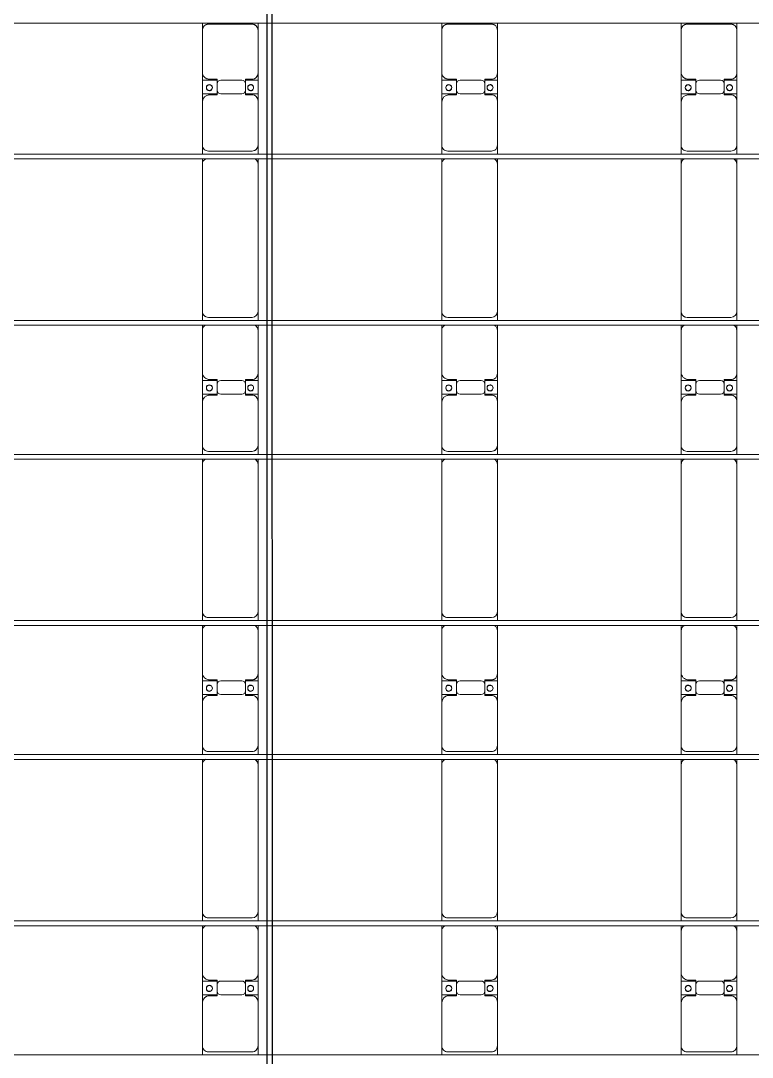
# Model space of a CAD drawing. Header units: millimetres. Extents: x -178706 to 107777, y -87310 to 933.
# Drawn here: x -84641 to -78530, y -30081 to -21416 of the extents above; entities that cross this region are included whole.
import ezdxf

# ---------------------------------------------------------------- set-up
doc = ezdxf.new("R2010")
doc.units = ezdxf.units.MM
doc.layers.add('A-GENM', color=13, linetype='Continuous', lineweight=9)
doc.layers.add('S-BEAM', color=12, linetype='Continuous', lineweight=9)

# ---------------------------------------------------------------- blocks, each defined once
blk = doc.blocks.new('Dai phao do pin - DẢI PHAO ĐỠ PIN-V44-BỐ TRÍ KHUNG KẾT CẤU BÈ PIN 04')
at = {"layer": 'A-GENM', "color": 7}
for p, q in [((45874.7, 241.6), (45949.7, 241.6)), ((45899.7, 191.6), (45899.7, -173.4)), ((46309.7, 241.6), (45949.7, 241.6)), ((46309.7, 241.6), (46492.2, 241.6)), ((46369.7, 118.2), (46369.7, 181.6)), ((46377.8, 241.6), (46560.3, 241.6)), ((46377.8, 118.2), (46377.8, 241.6)), ((46492.2, 241.6), (46492.2, 118.2)), ((46500.3, 181.6), (46500.3, 118.2)), ((46910.3, 241.6), (46560.3, 241.6)), ((46910.3, 241.6), (46954.7, 241.6)), ((46994.7, 241.6), (47069.7, 241.6)), ((47019.7, 191.6), (47019.7, -173.4)), ((48300.3, 241.6), (47069.7, 241.6)), ((48300.3, 241.6), (48344.7, 241.6)), ((48384.7, 241.6), (48459.7, 241.6)), ((48409.7, 191.6), (48409.7, -173.4)), ((48819.7, 241.6), (48459.7, 241.6)), ((48819.7, 241.6), (49002.2, 241.6)), ((48879.7, 118.2), (48879.7, 181.6)), ((48887.8, 241.6), (49070.3, 241.6)), ((48887.8, 118.2), (48887.8, 241.6)), ((49002.2, 241.6), (49002.2, 118.2)), ((49010.3, 181.6), (49010.3, 118.2)), ((49420.3, 241.6), (49070.3, 241.6)), ((49420.3, 241.6), (49464.7, 241.6)), ((49504.7, 241.6), (49579.7, 241.6)), ((49529.7, 191.6), (49529.7, -173.4)), ((50810.3, 241.6), (49579.7, 241.6)), ((50810.3, 241.6), (50854.7, 241.6)), ((50894.7, 241.6), (50969.7, 241.6)), ((50919.7, 191.6), (50919.7, -173.4)), ((51329.7, 241.6), (50969.7, 241.6)), ((51329.7, 241.6), (51512.2, 241.6)), ((51389.7, 118.2), (51389.7, 181.6)), ((51397.8, 241.6), (51580.3, 241.6)), ((51397.8, 118.2), (51397.8, 241.6)), ((51512.2, 241.6), (51512.2, 118.2)), ((51520.3, 181.6), (51520.3, 118.2)), ((51930.3, 241.6), (51580.3, 241.6)), ((51930.3, 241.6), (51974.7, 241.6)), ((52014.7, 241.6), (52089.7, 241.6)), ((52039.7, 191.6), (52039.7, -173.4)), ((53320.3, 241.6), (52089.7, 241.6)), ((53320.3, 241.6), (53364.7, 241.6)), ((53404.7, 241.6), (53479.7, 241.6)), ((53429.7, 191.6), (53429.7, -173.4)), ((53839.7, 241.6), (53479.7, 241.6)), ((53839.7, 241.6), (54022.2, 241.6)), ((53899.7, 118.2), (53899.7, 181.6)), ((53907.8, 241.6), (54090.3, 241.6)), ((53907.8, 118.2), (53907.8, 241.6)), ((54022.2, 241.6), (54022.2, 118.2)), ((54030.3, 181.6), (54030.3, 118.2)), ((54440.3, 241.6), (54090.3, 241.6)), ((54440.3, 241.6), (54499.4, 241.6)), ((54490.3, -173.4), (54490.3, 191.6)), ((46462.2, 118.2), (46369.7, 118.2)), ((46377.8, 88.2), (46377.8, -88.2)), ((46500.3, 118.2), (46407.8, 118.2)), ((46492.2, -88.2), (46492.2, 88.2)), ((48972.2, 118.2), (48879.7, 118.2)), ((48887.8, 88.2), (48887.8, -88.2)), ((49010.3, 118.2), (48917.8, 118.2)), ((49002.2, -88.2), (49002.2, 88.2)), ((51482.2, 118.2), (51389.7, 118.2)), ((51397.8, 88.2), (51397.8, -88.2)), ((51520.3, 118.2), (51427.8, 118.2)), ((51512.2, -88.2), (51512.2, 88.2)), ((53992.2, 118.2), (53899.7, 118.2)), ((53907.8, 88.2), (53907.8, -88.2)), ((54030.3, 118.2), (53937.8, 118.2)), ((54022.2, -88.2), (54022.2, 88.2)), ((46369.7, -173.4), (46369.7, -118.2)), ((46369.7, -118.2), (46462.2, -118.2)), ((46377.8, -223.4), (46377.8, -118.2)), ((46407.8, -118.2), (46500.3, -118.2)), ((46492.2, -118.2), (46492.2, -223.4)), ((46500.3, -118.2), (46500.3, -173.4)), ((48879.7, -173.4), (48879.7, -118.2)), ((48879.7, -118.2), (48972.2, -118.2)), ((48887.8, -223.4), (48887.8, -118.2)), ((48917.8, -118.2), (49010.3, -118.2)), ((49002.2, -118.2), (49002.2, -223.4)), ((49010.3, -118.2), (49010.3, -173.4)), ((51389.7, -173.4), (51389.7, -118.2)), ((51389.7, -118.2), (51482.2, -118.2)), ((51397.8, -223.4), (51397.8, -118.2)), ((51427.8, -118.2), (51520.3, -118.2)), ((51512.2, -118.2), (51512.2, -223.4)), ((51520.3, -118.2), (51520.3, -173.4)), ((53899.7, -173.4), (53899.7, -118.2)), ((53899.7, -118.2), (53992.2, -118.2)), ((53907.8, -223.4), (53907.8, -118.2)), ((53937.8, -118.2), (54030.3, -118.2)), ((54022.2, -118.2), (54022.2, -223.4)), ((54030.3, -118.2), (54030.3, -173.4)), ((45949.7, -223.4), (45874.7, -223.4)), ((45949.7, -223.4), (46319.7, -223.4)), ((46492.2, -223.4), (46319.7, -223.4)), ((46550.3, -223.4), (46377.8, -223.4)), ((46550.3, -223.4), (46910.3, -223.4)), ((46954.7, -223.4), (46910.3, -223.4)), ((47069.7, -223.4), (46994.7, -223.4)), ((47069.7, -223.4), (48300.3, -223.4)), ((48344.7, -223.4), (48300.3, -223.4)), ((48459.7, -223.4), (48384.7, -223.4)), ((48459.7, -223.4), (48829.7, -223.4)), ((49002.2, -223.4), (48829.7, -223.4)), ((49060.3, -223.4), (48887.8, -223.4)), ((49060.3, -223.4), (49420.3, -223.4)), ((49464.7, -223.4), (49425.9, -223.4)), ((49579.7, -223.4), (49504.7, -223.4)), ((49579.7, -223.4), (50810.3, -223.4)), ((50854.7, -223.4), (50810.3, -223.4)), ((50969.7, -223.4), (50894.7, -223.4)), ((50969.7, -223.4), (51339.7, -223.4)), ((51512.2, -223.4), (51339.7, -223.4)), ((51570.3, -223.4), (51397.8, -223.4)), ((51570.3, -223.4), (51930.3, -223.4)), ((51974.7, -223.4), (51930.3, -223.4)), ((52089.7, -223.4), (52014.7, -223.4)), ((52089.7, -223.4), (53320.3, -223.4)), ((53364.7, -223.4), (53320.3, -223.4)), ((53479.7, -223.4), (53404.7, -223.4)), ((53479.7, -223.4), (53849.7, -223.4)), ((54022.2, -223.4), (53849.7, -223.4)), ((54080.3, -223.4), (53907.8, -223.4)), ((54080.3, -223.4), (54440.3, -223.4)), ((54499.4, -223.4), (54440.3, -223.4))]:
    blk.add_line(p, q, dxfattribs=at)
for centre, radius, start, end in [((45949.7, 191.6), 50, 90, 180), ((45949.7, 191.6), 50, 135, 180), ((46309.7, 181.6), 60, 360, 90), ((46309.7, 181.6), 60, 360, 30), ((46428.6, 183.2), 25, 0, 180), ((46428.6, 183.2), 25, 180, 0), ((46431.4, 183.2), 25, 0, 180), ((46431.4, 183.2), 25, 180, 360), ((46560.3, 181.6), 60, 90, 180), ((46560.3, 181.6), 60, 150, 180), ((46910.3, 191.6), 50, 25.25015, 90), ((46910.3, 191.6), 50, 25.25015, 45), ((47069.7, 191.6), 50, 90, 180), ((47069.7, 191.6), 50, 154.75, 180), ((47069.7, 191.6), 50, 105, 150), ((48300.3, 191.6), 50, 25.247, 90), ((48300.3, 191.6), 50, 25.247, 90), ((48459.7, 191.6), 50, 90, 180), ((48459.7, 191.6), 50, 135, 180), ((48819.7, 181.6), 60, 360, 90), ((48819.7, 181.6), 60, 360, 30), ((48938.6, 183.2), 25, 0, 180), ((48938.6, 183.2), 25, 180, 0), ((48941.4, 183.2), 25, 0, 180), ((48941.4, 183.2), 25, 180, 0), ((49070.3, 181.6), 60, 90, 180), ((49070.3, 181.6), 60, 150, 180), ((49420.3, 191.6), 50, 25.24447, 90), ((49420.3, 191.6), 50, 25.24447, 45), ((49579.7, 191.6), 50, 90, 180), ((49579.7, 191.6), 50, 154.75569, 180), ((49579.7, 191.6), 50, 105, 150), ((50810.3, 191.6), 50, 25.24132, 90), ((50810.3, 191.6), 50, 25.24132, 90), ((50969.7, 191.6), 50, 90, 180), ((50969.7, 191.6), 50, 135, 180), ((51329.7, 181.6), 60, 0, 90), ((51329.7, 181.6), 60, 0, 30), ((51448.6, 183.2), 25, 0, 180), ((51448.6, 183.2), 25, 180, 360), ((51451.4, 183.2), 25, 0, 180), ((51451.4, 183.2), 25, 180, 360), ((51580.3, 181.6), 60, 90, 180), ((51580.3, 181.6), 60, 150, 180), ((51930.3, 191.6), 50, 25.23878, 90), ((51930.3, 191.6), 50, 25.23878, 45), ((52089.7, 191.6), 50, 90, 180), ((52089.7, 191.6), 50, 154.76138, 180), ((52089.7, 191.6), 50, 105, 150), ((53320.3, 191.6), 50, 25.23563, 90), ((53320.3, 191.6), 50, 25.23563, 90), ((53479.7, 191.6), 50, 90, 180), ((53479.7, 191.6), 50, 135, 180), ((53839.7, 181.6), 60, 360, 90), ((53839.7, 181.6), 60, 360, 30), ((53958.6, 183.2), 25, 0, 180), ((53958.6, 183.2), 25, 180, 0), ((53961.4, 183.2), 25, 0, 180), ((53961.4, 183.2), 25, 180, 360), ((54090.3, 181.6), 60, 90, 180), ((54090.3, 181.6), 60, 150, 180), ((54440.3, 191.6), 50, 360, 90), ((54440.3, 191.6), 50, 360, 45), ((46407.8, 88.2), 30, 90, 180), ((46462.2, 88.2), 30, 0, 90), ((48917.8, 88.2), 30, 90, 180), ((48972.2, 88.2), 30, 0, 90), ((51427.8, 88.2), 30, 90, 180), ((51482.2, 88.2), 30, 360, 90), ((53937.8, 88.2), 30, 90, 180), ((53992.2, 88.2), 30, 360, 90), ((46407.8, -88.2), 30, 180, 270), ((46428.6, -161.8), 25, 360, 180), ((46428.6, -161.8), 25, 180, 0), ((46431.4, -161.8), 25, 360, 180), ((46431.4, -161.8), 25, 180, 360), ((46462.2, -88.2), 30, 270, 0), ((48917.8, -88.2), 30, 180, 270), ((48938.6, -161.8), 25, 360, 180), ((48938.6, -161.8), 25, 180, 0), ((48941.4, -161.8), 25, 360, 180), ((48941.4, -161.8), 25, 180, 0), ((48972.2, -88.2), 30, 270, 0), ((51427.8, -88.2), 30, 180, 270), ((51448.6, -161.8), 25, 0, 180), ((51448.6, -161.8), 25, 180, 0), ((51451.4, -161.8), 25, 360, 180), ((51451.4, -161.8), 25, 180, 0), ((51482.2, -88.2), 30, 270, 360), ((53937.8, -88.2), 30, 180, 270), ((53958.6, -161.8), 25, 360, 180), ((53958.6, -161.8), 25, 180, 0), ((53961.4, -161.8), 25, 0, 180), ((53961.4, -161.8), 25, 180, 0), ((53992.2, -88.2), 30, 270, 360), ((45949.7, -173.4), 50, 180, 270), ((45949.7, -173.4), 50, 180, 225), ((46319.7, -173.4), 50, 270, 360), ((46319.7, -173.4), 50, 315, 0), ((46550.3, -173.4), 50, 180, 270), ((46550.3, -173.4), 50, 180, 225), ((46910.3, -173.4), 50, 270, 330), ((46910.3, -173.4), 50, 315, 330), ((47069.7, -173.4), 50, 180, 270), ((47069.7, -173.4), 50, 180, 270), ((48300.3, -173.4), 50, 270, 330), ((48300.3, -173.4), 50, 285, 330), ((48459.7, -173.4), 50, 180, 270), ((48459.7, -173.4), 50, 180, 225), ((48829.7, -173.4), 50, 270, 0), ((48829.7, -173.4), 50, 315, 360), ((49060.3, -173.4), 50, 180, 270), ((49060.3, -173.4), 50, 180, 225), ((49420.3, -173.4), 50, 270, 330), ((49420.3, -173.4), 50, 315, 330), ((49579.7, -173.4), 50, 180, 270), ((49579.7, -173.4), 50, 180, 270), ((50810.3, -173.4), 50, 270, 330), ((50810.3, -173.4), 50, 285, 330), ((50969.7, -173.4), 50, 180, 270), ((50969.7, -173.4), 50, 180, 225), ((51339.7, -173.4), 50, 270, 360), ((51339.7, -173.4), 50, 315, 360), ((51570.3, -173.4), 50, 180, 270), ((51570.3, -173.4), 50, 180, 225), ((51930.3, -173.4), 50, 270, 330), ((51930.3, -173.4), 50, 315, 330), ((52089.7, -173.4), 50, 180, 270), ((52089.7, -173.4), 50, 180, 270), ((53320.3, -173.4), 50, 270, 330), ((53320.3, -173.4), 50, 285, 330), ((53479.7, -173.4), 50, 180, 270), ((53479.7, -173.4), 50, 180, 225), ((53849.7, -173.4), 50, 270, 360), ((53849.7, -173.4), 50, 315, 360), ((54080.3, -173.4), 50, 180, 270), ((54080.3, -173.4), 50, 180, 225), ((54440.3, -173.4), 50, 270, 360), ((54440.3, -173.4), 50, 315, 360)]:
    blk.add_arc(centre, radius, start, end, dxfattribs=at)
blk = doc.blocks.new('Dai phao do pin - DẢI PHAO ĐỠ PIN-V45-BỐ TRÍ KHUNG KẾT CẤU BÈ PIN 04')
at = {"layer": 'A-GENM', "color": 7}
for p, q in [((45874.7, 241.6), (45949.7, 241.6)), ((45899.7, 191.6), (45899.7, -173.4)), ((46309.7, 241.6), (45949.7, 241.6)), ((46309.7, 241.6), (46492.2, 241.6)), ((46369.7, 118.2), (46369.7, 181.6)), ((46377.8, 241.6), (46560.3, 241.6)), ((46377.8, 118.2), (46377.8, 241.6)), ((46492.2, 241.6), (46492.2, 118.2)), ((46500.3, 181.6), (46500.3, 118.2)), ((46910.3, 241.6), (46560.3, 241.6)), ((46910.3, 241.6), (46954.7, 241.6)), ((46994.7, 241.6), (47069.7, 241.6)), ((47019.7, 191.6), (47019.7, -173.4)), ((48300.3, 241.6), (47069.7, 241.6)), ((48300.3, 241.6), (48344.7, 241.6)), ((48384.7, 241.6), (48459.7, 241.6)), ((48409.7, 191.6), (48409.7, -173.4)), ((48819.7, 241.6), (48459.7, 241.6)), ((48819.7, 241.6), (49002.2, 241.6)), ((48879.7, 118.2), (48879.7, 181.6)), ((48887.8, 241.6), (49070.3, 241.6)), ((48887.8, 118.2), (48887.8, 241.6)), ((49002.2, 241.6), (49002.2, 118.2)), ((49010.3, 181.6), (49010.3, 118.2)), ((49420.3, 241.6), (49070.3, 241.6)), ((49425.9, 241.6), (49464.7, 241.6)), ((49504.7, 241.6), (49579.7, 241.6)), ((49529.7, 191.6), (49529.7, -173.4)), ((50810.3, 241.6), (49579.7, 241.6)), ((50810.3, 241.6), (50854.7, 241.6)), ((50894.7, 241.6), (50969.7, 241.6)), ((50919.7, 191.6), (50919.7, -173.4)), ((51329.7, 241.6), (50969.7, 241.6)), ((51329.7, 241.6), (51512.2, 241.6)), ((51389.7, 118.2), (51389.7, 181.6)), ((51397.8, 241.6), (51580.3, 241.6)), ((51397.8, 118.2), (51397.8, 241.6)), ((51512.2, 241.6), (51512.2, 118.2)), ((51520.3, 181.6), (51520.3, 118.2)), ((51930.3, 241.6), (51580.3, 241.6)), ((51930.3, 241.6), (51974.7, 241.6)), ((52014.7, 241.6), (52089.7, 241.6)), ((52039.7, 191.6), (52039.7, -173.4)), ((53320.3, 241.6), (52089.7, 241.6)), ((53320.3, 241.6), (53364.7, 241.6)), ((53404.7, 241.6), (53479.7, 241.6)), ((53429.7, 191.6), (53429.7, -173.4)), ((53839.7, 241.6), (53479.7, 241.6)), ((53839.7, 241.6), (54022.2, 241.6)), ((53899.7, 118.2), (53899.7, 181.6)), ((53907.8, 241.6), (54090.3, 241.6)), ((53907.8, 118.2), (53907.8, 241.6)), ((54022.2, 241.6), (54022.2, 118.2)), ((54030.3, 181.6), (54030.3, 118.2)), ((54440.3, 241.6), (54090.3, 241.6)), ((54440.3, 241.6), (54499.4, 241.6)), ((54490.3, -173.4), (54490.3, 191.6)), ((46462.2, 118.2), (46369.7, 118.2)), ((46377.8, 88.2), (46377.8, -88.2)), ((46500.3, 118.2), (46407.8, 118.2)), ((46492.2, -88.2), (46492.2, 88.2)), ((48972.2, 118.2), (48879.7, 118.2)), ((48887.8, 88.2), (48887.8, -88.2)), ((49010.3, 118.2), (48917.8, 118.2)), ((49002.2, -88.2), (49002.2, 88.2)), ((51482.2, 118.2), (51389.7, 118.2)), ((51397.8, 88.2), (51397.8, -88.2)), ((51520.3, 118.2), (51427.8, 118.2)), ((51512.2, -88.2), (51512.2, 88.2)), ((53992.2, 118.2), (53899.7, 118.2)), ((53907.8, 88.2), (53907.8, -88.2)), ((54030.3, 118.2), (53937.8, 118.2)), ((54022.2, -88.2), (54022.2, 88.2)), ((46369.7, -173.4), (46369.7, -118.2)), ((46369.7, -118.2), (46462.2, -118.2)), ((46377.8, -223.4), (46377.8, -118.2)), ((46407.8, -118.2), (46500.3, -118.2)), ((46492.2, -118.2), (46492.2, -223.4)), ((46500.3, -118.2), (46500.3, -173.4)), ((48879.7, -173.4), (48879.7, -118.2)), ((48879.7, -118.2), (48972.2, -118.2)), ((48887.8, -223.4), (48887.8, -118.2)), ((48917.8, -118.2), (49010.3, -118.2)), ((49002.2, -118.2), (49002.2, -223.4)), ((49010.3, -118.2), (49010.3, -173.4)), ((51389.7, -173.4), (51389.7, -118.2)), ((51389.7, -118.2), (51482.2, -118.2)), ((51397.8, -223.4), (51397.8, -118.2)), ((51427.8, -118.2), (51520.3, -118.2)), ((51512.2, -118.2), (51512.2, -223.4)), ((51520.3, -118.2), (51520.3, -173.4)), ((53899.7, -173.4), (53899.7, -118.2)), ((53899.7, -118.2), (53992.2, -118.2)), ((53907.8, -223.4), (53907.8, -118.2)), ((53937.8, -118.2), (54030.3, -118.2)), ((54022.2, -118.2), (54022.2, -223.4)), ((54030.3, -118.2), (54030.3, -173.4)), ((45949.7, -223.4), (45874.7, -223.4)), ((45949.7, -223.4), (46319.7, -223.4)), ((46492.2, -223.4), (46319.7, -223.4)), ((46550.3, -223.4), (46377.8, -223.4)), ((46550.3, -223.4), (46910.3, -223.4)), ((46954.7, -223.4), (46910.3, -223.4)), ((47069.7, -223.4), (46994.7, -223.4)), ((47069.7, -223.4), (48300.3, -223.4)), ((48344.7, -223.4), (48300.3, -223.4)), ((48459.7, -223.4), (48384.7, -223.4)), ((48459.7, -223.4), (48829.7, -223.4)), ((49002.2, -223.4), (48829.7, -223.4)), ((49060.3, -223.4), (48887.8, -223.4)), ((49060.3, -223.4), (49420.3, -223.4)), ((49464.7, -223.4), (49425.9, -223.4)), ((49579.7, -223.4), (49504.7, -223.4)), ((49579.7, -223.4), (50810.3, -223.4)), ((50854.7, -223.4), (50810.3, -223.4)), ((50969.7, -223.4), (50894.7, -223.4)), ((50969.7, -223.4), (51339.7, -223.4)), ((51512.2, -223.4), (51339.7, -223.4)), ((51570.3, -223.4), (51397.8, -223.4)), ((51570.3, -223.4), (51930.3, -223.4)), ((51974.7, -223.4), (51930.3, -223.4)), ((52089.7, -223.4), (52014.7, -223.4)), ((52089.7, -223.4), (53320.3, -223.4)), ((53364.7, -223.4), (53320.3, -223.4)), ((53479.7, -223.4), (53404.7, -223.4)), ((53479.7, -223.4), (53849.7, -223.4)), ((54022.2, -223.4), (53849.7, -223.4)), ((54080.3, -223.4), (53907.8, -223.4)), ((54080.3, -223.4), (54440.3, -223.4)), ((54499.4, -223.4), (54440.3, -223.4))]:
    blk.add_line(p, q, dxfattribs=at)
for centre, radius, start, end in [((45949.7, 191.6), 50, 90, 180), ((45949.7, 191.6), 50, 135, 180), ((46309.7, 181.6), 60, 360, 90), ((46309.7, 181.6), 60, 360, 30), ((46428.6, 183.2), 25, 0, 180), ((46428.6, 183.2), 25, 180, 0), ((46431.4, 183.2), 25, 0, 180), ((46431.4, 183.2), 25, 180, 360), ((46560.3, 181.6), 60, 90, 180), ((46560.3, 181.6), 60, 150, 180), ((46910.3, 191.6), 50, 30, 90), ((46910.3, 191.6), 50, 30, 45), ((47069.7, 191.6), 50, 90, 180), ((47069.7, 191.6), 50, 105, 180), ((48300.3, 191.6), 50, 30, 90), ((48300.3, 191.6), 50, 30, 90), ((48459.7, 191.6), 50, 90, 180), ((48459.7, 191.6), 50, 135, 180), ((48819.7, 181.6), 60, 360, 90), ((48819.7, 181.6), 60, 360, 30), ((48938.6, 183.2), 25, 0, 180), ((48938.6, 183.2), 25, 180, 0), ((48941.4, 183.2), 25, 0, 180), ((48941.4, 183.2), 25, 180, 0), ((49070.3, 181.6), 60, 90, 180), ((49070.3, 181.6), 60, 150, 180), ((49420.3, 191.6), 50, 30, 90), ((49420.3, 191.6), 50, 30, 45), ((49579.7, 191.6), 50, 90, 180), ((49579.7, 191.6), 50, 105, 180), ((50810.3, 191.6), 50, 30, 90), ((50810.3, 191.6), 50, 30, 90), ((50969.7, 191.6), 50, 90, 180), ((50969.7, 191.6), 50, 135, 180), ((51329.7, 181.6), 60, 0, 90), ((51329.7, 181.6), 60, 0, 30), ((51448.6, 183.2), 25, 0, 180), ((51448.6, 183.2), 25, 180, 360), ((51451.4, 183.2), 25, 0, 180), ((51451.4, 183.2), 25, 180, 360), ((51580.3, 181.6), 60, 90, 180), ((51580.3, 181.6), 60, 150, 180), ((51930.3, 191.6), 50, 30, 90), ((51930.3, 191.6), 50, 30, 45), ((52089.7, 191.6), 50, 90, 180), ((52089.7, 191.6), 50, 105, 180), ((53320.3, 191.6), 50, 30, 90), ((53320.3, 191.6), 50, 30, 90), ((53479.7, 191.6), 50, 90, 180), ((53479.7, 191.6), 50, 135, 180), ((53839.7, 181.6), 60, 360, 90), ((53839.7, 181.6), 60, 360, 30), ((53958.6, 183.2), 25, 0, 180), ((53958.6, 183.2), 25, 180, 0), ((53961.4, 183.2), 25, 0, 180), ((53961.4, 183.2), 25, 180, 360), ((54090.3, 181.6), 60, 90, 180), ((54090.3, 181.6), 60, 150, 180), ((54440.3, 191.6), 50, 360, 90), ((54440.3, 191.6), 50, 360, 45), ((46407.8, 88.2), 30, 90, 180), ((46462.2, 88.2), 30, 0, 90), ((48917.8, 88.2), 30, 90, 180), ((48972.2, 88.2), 30, 0, 90), ((51427.8, 88.2), 30, 90, 180), ((51482.2, 88.2), 30, 360, 90), ((53937.8, 88.2), 30, 90, 180), ((53992.2, 88.2), 30, 360, 90), ((46407.8, -88.2), 30, 180, 270), ((46428.6, -161.8), 25, 360, 180), ((46428.6, -161.8), 25, 180, 0), ((46431.4, -161.8), 25, 360, 180), ((46431.4, -161.8), 25, 180, 360), ((46462.2, -88.2), 30, 270, 0), ((48917.8, -88.2), 30, 180, 270), ((48938.6, -161.8), 25, 360, 180), ((48938.6, -161.8), 25, 180, 0), ((48941.4, -161.8), 25, 360, 180), ((48941.4, -161.8), 25, 180, 0), ((48972.2, -88.2), 30, 270, 0), ((51427.8, -88.2), 30, 180, 270), ((51448.6, -161.8), 25, 0, 180), ((51448.6, -161.8), 25, 180, 0), ((51451.4, -161.8), 25, 360, 180), ((51451.4, -161.8), 25, 180, 0), ((51482.2, -88.2), 30, 270, 360), ((53937.8, -88.2), 30, 180, 270), ((53958.6, -161.8), 25, 360, 180), ((53958.6, -161.8), 25, 180, 0), ((53961.4, -161.8), 25, 0, 180), ((53961.4, -161.8), 25, 180, 0), ((53992.2, -88.2), 30, 270, 360), ((45949.7, -173.4), 50, 180, 270), ((45949.7, -173.4), 50, 180, 225), ((46319.7, -173.4), 50, 270, 360), ((46319.7, -173.4), 50, 315, 0), ((46550.3, -173.4), 50, 180, 270), ((46550.3, -173.4), 50, 180, 225), ((46910.3, -173.4), 50, 270, 330), ((46910.3, -173.4), 50, 315, 330), ((47069.7, -173.4), 50, 180, 270), ((47069.7, -173.4), 50, 180, 270), ((48300.3, -173.4), 50, 270, 330), ((48300.3, -173.4), 50, 285, 330), ((48459.7, -173.4), 50, 180, 270), ((48459.7, -173.4), 50, 180, 225), ((48829.7, -173.4), 50, 270, 0), ((48829.7, -173.4), 50, 315, 360), ((49060.3, -173.4), 50, 180, 270), ((49060.3, -173.4), 50, 180, 225), ((49420.3, -173.4), 50, 270, 330), ((49420.3, -173.4), 50, 315, 330), ((49579.7, -173.4), 50, 180, 270), ((49579.7, -173.4), 50, 180, 270), ((50810.3, -173.4), 50, 270, 330), ((50810.3, -173.4), 50, 285, 330), ((50969.7, -173.4), 50, 180, 270), ((50969.7, -173.4), 50, 180, 225), ((51339.7, -173.4), 50, 270, 360), ((51339.7, -173.4), 50, 315, 360), ((51570.3, -173.4), 50, 180, 270), ((51570.3, -173.4), 50, 180, 225), ((51930.3, -173.4), 50, 270, 330), ((51930.3, -173.4), 50, 315, 330), ((52089.7, -173.4), 50, 180, 270), ((52089.7, -173.4), 50, 180, 270), ((53320.3, -173.4), 50, 270, 330), ((53320.3, -173.4), 50, 285, 330), ((53479.7, -173.4), 50, 180, 270), ((53479.7, -173.4), 50, 180, 225), ((53849.7, -173.4), 50, 270, 360), ((53849.7, -173.4), 50, 315, 360), ((54080.3, -173.4), 50, 180, 270), ((54080.3, -173.4), 50, 180, 225), ((54440.3, -173.4), 50, 270, 360), ((54440.3, -173.4), 50, 315, 360)]:
    blk.add_arc(centre, radius, start, end, dxfattribs=at)
blk = doc.blocks.new('Dai phao do pin - DẢI PHAO ĐỠ PIN-V46-BỐ TRÍ KHUNG KẾT CẤU BÈ PIN 04')
at = {"layer": 'A-GENM', "color": 7}
for p, q in [((45874.7, 241.6), (45949.7, 241.6)), ((45899.7, 191.6), (45899.7, -173.4)), ((46309.7, 241.6), (45949.7, 241.6)), ((46309.7, 241.6), (46492.2, 241.6)), ((46369.7, 118.2), (46369.7, 181.6)), ((46377.8, 241.6), (46560.3, 241.6)), ((46377.8, 118.2), (46377.8, 241.6)), ((46492.2, 241.6), (46492.2, 118.2)), ((46500.3, 181.6), (46500.3, 118.2)), ((46910.3, 241.6), (46560.3, 241.6)), ((46910.3, 241.6), (46954.7, 241.6)), ((46994.7, 241.6), (47069.7, 241.6)), ((47019.7, 191.6), (47019.7, -173.4)), ((48300.3, 241.6), (47069.7, 241.6)), ((48300.3, 241.6), (48344.7, 241.6)), ((48384.7, 241.6), (48459.7, 241.6)), ((48409.7, 191.6), (48409.7, -173.4)), ((48819.7, 241.6), (48459.7, 241.6)), ((48819.7, 241.6), (49002.2, 241.6)), ((48879.7, 118.2), (48879.7, 181.6)), ((48887.8, 241.6), (49070.3, 241.6)), ((48887.8, 118.2), (48887.8, 241.6)), ((49002.2, 241.6), (49002.2, 118.2)), ((49010.3, 181.6), (49010.3, 118.2)), ((49420.3, 241.6), (49070.3, 241.6)), ((49425.9, 241.6), (49464.7, 241.6)), ((49504.7, 241.6), (49579.7, 241.6)), ((49529.7, 191.6), (49529.7, -173.4)), ((50810.3, 241.6), (49579.7, 241.6)), ((50810.3, 241.6), (50854.7, 241.6)), ((50894.7, 241.6), (50969.7, 241.6)), ((50919.7, 191.6), (50919.7, -173.4)), ((51329.7, 241.6), (50969.7, 241.6)), ((51329.7, 241.6), (51512.2, 241.6)), ((51389.7, 118.2), (51389.7, 181.6)), ((51397.8, 241.6), (51580.3, 241.6)), ((51397.8, 118.2), (51397.8, 241.6)), ((51512.2, 241.6), (51512.2, 118.2)), ((51520.3, 181.6), (51520.3, 118.2)), ((51930.3, 241.6), (51580.3, 241.6)), ((51930.3, 241.6), (51974.7, 241.6)), ((52014.7, 241.6), (52089.7, 241.6)), ((52039.7, 191.6), (52039.7, -173.4)), ((53320.3, 241.6), (52089.7, 241.6)), ((53320.3, 241.6), (53364.7, 241.6)), ((53404.7, 241.6), (53479.7, 241.6)), ((53429.7, 191.6), (53429.7, -173.4)), ((53839.7, 241.6), (53479.7, 241.6)), ((53839.7, 241.6), (54022.2, 241.6)), ((53899.7, 118.2), (53899.7, 181.6)), ((53907.8, 241.6), (54090.3, 241.6)), ((53907.8, 118.2), (53907.8, 241.6)), ((54022.2, 241.6), (54022.2, 118.2)), ((54030.3, 181.6), (54030.3, 118.2)), ((54440.3, 241.6), (54090.3, 241.6)), ((54440.3, 241.6), (54499.4, 241.6)), ((54490.3, -173.4), (54490.3, 191.6)), ((46462.2, 118.2), (46369.7, 118.2)), ((46377.8, 88.2), (46377.8, -88.2)), ((46500.3, 118.2), (46407.8, 118.2)), ((46492.2, -88.2), (46492.2, 88.2)), ((48972.2, 118.2), (48879.7, 118.2)), ((48887.8, 88.2), (48887.8, -88.2)), ((49010.3, 118.2), (48917.8, 118.2)), ((49002.2, -88.2), (49002.2, 88.2)), ((51482.2, 118.2), (51389.7, 118.2)), ((51397.8, 88.2), (51397.8, -88.2)), ((51520.3, 118.2), (51427.8, 118.2)), ((51512.2, -88.2), (51512.2, 88.2)), ((53992.2, 118.2), (53899.7, 118.2)), ((53907.8, 88.2), (53907.8, -88.2)), ((54030.3, 118.2), (53937.8, 118.2)), ((54022.2, -88.2), (54022.2, 88.2)), ((46369.7, -173.4), (46369.7, -118.2)), ((46369.7, -118.2), (46462.2, -118.2)), ((46377.8, -223.4), (46377.8, -118.2)), ((46407.8, -118.2), (46500.3, -118.2)), ((46492.2, -118.2), (46492.2, -223.4)), ((46500.3, -118.2), (46500.3, -173.4)), ((48879.7, -173.4), (48879.7, -118.2)), ((48879.7, -118.2), (48972.2, -118.2)), ((48887.8, -223.4), (48887.8, -118.2)), ((48917.8, -118.2), (49010.3, -118.2)), ((49002.2, -118.2), (49002.2, -223.4)), ((49010.3, -118.2), (49010.3, -173.4)), ((51389.7, -173.4), (51389.7, -118.2)), ((51389.7, -118.2), (51482.2, -118.2)), ((51397.8, -223.4), (51397.8, -118.2)), ((51427.8, -118.2), (51520.3, -118.2)), ((51512.2, -118.2), (51512.2, -223.4)), ((51520.3, -118.2), (51520.3, -173.4)), ((53899.7, -173.4), (53899.7, -118.2)), ((53899.7, -118.2), (53992.2, -118.2)), ((53907.8, -223.4), (53907.8, -118.2)), ((53937.8, -118.2), (54030.3, -118.2)), ((54022.2, -118.2), (54022.2, -223.4)), ((54030.3, -118.2), (54030.3, -173.4)), ((45949.7, -223.4), (45874.7, -223.4)), ((45949.7, -223.4), (46319.7, -223.4)), ((46492.2, -223.4), (46319.7, -223.4)), ((46550.3, -223.4), (46377.8, -223.4)), ((46550.3, -223.4), (46910.3, -223.4)), ((46954.7, -223.4), (46910.3, -223.4)), ((47069.7, -223.4), (46994.7, -223.4)), ((47069.7, -223.4), (48300.3, -223.4)), ((48344.7, -223.4), (48300.3, -223.4)), ((48459.7, -223.4), (48384.7, -223.4)), ((48459.7, -223.4), (48829.7, -223.4)), ((49002.2, -223.4), (48829.7, -223.4)), ((49060.3, -223.4), (48887.8, -223.4)), ((49060.3, -223.4), (49420.3, -223.4)), ((49464.7, -223.4), (49425.9, -223.4)), ((49579.7, -223.4), (49504.7, -223.4)), ((49579.7, -223.4), (50810.3, -223.4)), ((50854.7, -223.4), (50810.3, -223.4)), ((50969.7, -223.4), (50894.7, -223.4)), ((50969.7, -223.4), (51339.7, -223.4)), ((51512.2, -223.4), (51339.7, -223.4)), ((51570.3, -223.4), (51397.8, -223.4)), ((51570.3, -223.4), (51930.3, -223.4)), ((51974.7, -223.4), (51930.3, -223.4)), ((52089.7, -223.4), (52014.7, -223.4)), ((52089.7, -223.4), (53320.3, -223.4)), ((53364.7, -223.4), (53320.3, -223.4)), ((53479.7, -223.4), (53404.7, -223.4)), ((53479.7, -223.4), (53849.7, -223.4)), ((54022.2, -223.4), (53849.7, -223.4)), ((54080.3, -223.4), (53907.8, -223.4)), ((54080.3, -223.4), (54440.3, -223.4)), ((54499.4, -223.4), (54440.3, -223.4))]:
    blk.add_line(p, q, dxfattribs=at)
for centre, radius, start, end in [((45949.7, 191.6), 50, 90, 180), ((45949.7, 191.6), 50, 135, 180), ((46309.7, 181.6), 60, 360, 90), ((46309.7, 181.6), 60, 360, 30), ((46428.6, 183.2), 25, 0, 180), ((46428.6, 183.2), 25, 180, 0), ((46431.4, 183.2), 25, 0, 180), ((46431.4, 183.2), 25, 180, 360), ((46560.3, 181.6), 60, 90, 180), ((46560.3, 181.6), 60, 150, 180), ((46910.3, 191.6), 50, 30, 90), ((46910.3, 191.6), 50, 30, 45), ((47069.7, 191.6), 50, 90, 180), ((47069.7, 191.6), 50, 105, 180), ((48300.3, 191.6), 50, 30, 90), ((48300.3, 191.6), 50, 30, 90), ((48459.7, 191.6), 50, 90, 180), ((48459.7, 191.6), 50, 135, 180), ((48819.7, 181.6), 60, 360, 90), ((48819.7, 181.6), 60, 360, 30), ((48938.6, 183.2), 25, 0, 180), ((48938.6, 183.2), 25, 180, 0), ((48941.4, 183.2), 25, 0, 180), ((48941.4, 183.2), 25, 180, 0), ((49070.3, 181.6), 60, 90, 180), ((49070.3, 181.6), 60, 150, 180), ((49420.3, 191.6), 50, 30, 90), ((49420.3, 191.6), 50, 30, 45), ((49579.7, 191.6), 50, 90, 180), ((49579.7, 191.6), 50, 105, 180), ((50810.3, 191.6), 50, 30, 90), ((50810.3, 191.6), 50, 30, 90), ((50969.7, 191.6), 50, 90, 180), ((50969.7, 191.6), 50, 135, 180), ((51329.7, 181.6), 60, 0, 90), ((51329.7, 181.6), 60, 0, 30), ((51448.6, 183.2), 25, 0, 180), ((51448.6, 183.2), 25, 180, 360), ((51451.4, 183.2), 25, 0, 180), ((51451.4, 183.2), 25, 180, 360), ((51580.3, 181.6), 60, 90, 180), ((51580.3, 181.6), 60, 150, 180), ((51930.3, 191.6), 50, 30, 90), ((51930.3, 191.6), 50, 30, 45), ((52089.7, 191.6), 50, 90, 180), ((52089.7, 191.6), 50, 105, 180), ((53320.3, 191.6), 50, 30, 90), ((53320.3, 191.6), 50, 30, 90), ((53479.7, 191.6), 50, 90, 180), ((53479.7, 191.6), 50, 135, 180), ((53839.7, 181.6), 60, 360, 90), ((53839.7, 181.6), 60, 360, 30), ((53958.6, 183.2), 25, 0, 180), ((53958.6, 183.2), 25, 180, 0), ((53961.4, 183.2), 25, 0, 180), ((53961.4, 183.2), 25, 180, 360), ((54090.3, 181.6), 60, 90, 180), ((54090.3, 181.6), 60, 150, 180), ((54440.3, 191.6), 50, 360, 90), ((54440.3, 191.6), 50, 360, 45), ((46407.8, 88.2), 30, 90, 180), ((46462.2, 88.2), 30, 0, 90), ((48917.8, 88.2), 30, 90, 180), ((48972.2, 88.2), 30, 0, 90), ((51427.8, 88.2), 30, 90, 180), ((51482.2, 88.2), 30, 360, 90), ((53937.8, 88.2), 30, 90, 180), ((53992.2, 88.2), 30, 360, 90), ((46407.8, -88.2), 30, 180, 270), ((46428.6, -161.8), 25, 360, 180), ((46428.6, -161.8), 25, 180, 0), ((46431.4, -161.8), 25, 360, 180), ((46431.4, -161.8), 25, 180, 360), ((46462.2, -88.2), 30, 270, 0), ((48917.8, -88.2), 30, 180, 270), ((48938.6, -161.8), 25, 360, 180), ((48938.6, -161.8), 25, 180, 0), ((48941.4, -161.8), 25, 360, 180), ((48941.4, -161.8), 25, 180, 0), ((48972.2, -88.2), 30, 270, 0), ((51427.8, -88.2), 30, 180, 270), ((51448.6, -161.8), 25, 0, 180), ((51448.6, -161.8), 25, 180, 0), ((51451.4, -161.8), 25, 360, 180), ((51451.4, -161.8), 25, 180, 0), ((51482.2, -88.2), 30, 270, 360), ((53937.8, -88.2), 30, 180, 270), ((53958.6, -161.8), 25, 360, 180), ((53958.6, -161.8), 25, 180, 0), ((53961.4, -161.8), 25, 0, 180), ((53961.4, -161.8), 25, 180, 0), ((53992.2, -88.2), 30, 270, 360), ((45949.7, -173.4), 50, 180, 270), ((45949.7, -173.4), 50, 180, 225), ((46319.7, -173.4), 50, 270, 360), ((46319.7, -173.4), 50, 315, 0), ((46550.3, -173.4), 50, 180, 270), ((46550.3, -173.4), 50, 180, 225), ((46910.3, -173.4), 50, 270, 330), ((46910.3, -173.4), 50, 315, 330), ((47069.7, -173.4), 50, 180, 270), ((47069.7, -173.4), 50, 180, 270), ((48300.3, -173.4), 50, 270, 330), ((48300.3, -173.4), 50, 285, 330), ((48459.7, -173.4), 50, 180, 270), ((48459.7, -173.4), 50, 180, 225), ((48829.7, -173.4), 50, 270, 0), ((48829.7, -173.4), 50, 315, 360), ((49060.3, -173.4), 50, 180, 270), ((49060.3, -173.4), 50, 180, 225), ((49420.3, -173.4), 50, 270, 330), ((49420.3, -173.4), 50, 315, 330), ((49579.7, -173.4), 50, 180, 270), ((49579.7, -173.4), 50, 180, 270), ((50810.3, -173.4), 50, 270, 330), ((50810.3, -173.4), 50, 285, 330), ((50969.7, -173.4), 50, 180, 270), ((50969.7, -173.4), 50, 180, 225), ((51339.7, -173.4), 50, 270, 360), ((51339.7, -173.4), 50, 315, 360), ((51570.3, -173.4), 50, 180, 270), ((51570.3, -173.4), 50, 180, 225), ((51930.3, -173.4), 50, 270, 330), ((51930.3, -173.4), 50, 315, 330), ((52089.7, -173.4), 50, 180, 270), ((52089.7, -173.4), 50, 180, 270), ((53320.3, -173.4), 50, 270, 330), ((53320.3, -173.4), 50, 285, 330), ((53479.7, -173.4), 50, 180, 270), ((53479.7, -173.4), 50, 180, 225), ((53849.7, -173.4), 50, 270, 360), ((53849.7, -173.4), 50, 315, 360), ((54080.3, -173.4), 50, 180, 270), ((54080.3, -173.4), 50, 180, 225), ((54440.3, -173.4), 50, 270, 360), ((54440.3, -173.4), 50, 315, 360)]:
    blk.add_arc(centre, radius, start, end, dxfattribs=at)
blk = doc.blocks.new('Dầm C52 - Dầm C52-21035-BỐ TRÍ KHUNG KẾT CẤU BÈ PIN 04')
at = {"layer": 'S-BEAM', "color": 1}
blk.add_line((63522.9, -20), (-63522.9, -20), dxfattribs=at)
blk = doc.blocks.new('Dầm C52 - Dầm C52-21036-BỐ TRÍ KHUNG KẾT CẤU BÈ PIN 04')
at = {"layer": 'S-BEAM', "color": 1}
for p, q in [((-63524.4, 20), (63524.4, 20)), ((63524.4, -20), (-63524.4, -20))]:
    blk.add_line(p, q, dxfattribs=at)
blk = doc.blocks.new('Dầm C52 - Dầm C52-21037-BỐ TRÍ KHUNG KẾT CẤU BÈ PIN 04')
at = {"layer": 'S-BEAM', "color": 1}
for p, q in [((-63526.3, 20), (63526.3, 20)), ((63526.3, -20), (-63526.3, -20))]:
    blk.add_line(p, q, dxfattribs=at)
blk = doc.blocks.new('Dầm C52 - Dầm C52-21038-BỐ TRÍ KHUNG KẾT CẤU BÈ PIN 04')
at = {"layer": 'S-BEAM', "color": 1}
for p, q in [((-63527.8, 20), (63527.8, 20)), ((63527.8, -20), (-63527.8, -20))]:
    blk.add_line(p, q, dxfattribs=at)
blk = doc.blocks.new('Dầm C52 - Dầm C52-21039-BỐ TRÍ KHUNG KẾT CẤU BÈ PIN 04')
at = {"layer": 'S-BEAM', "color": 1}
for p, q in [((-63529.7, 20), (63529.7, 20)), ((63529.7, -20), (-63529.7, -20))]:
    blk.add_line(p, q, dxfattribs=at)
blk = doc.blocks.new('Dầm C52 - Dầm C52-21040-BỐ TRÍ KHUNG KẾT CẤU BÈ PIN 04')
at = {"layer": 'S-BEAM', "color": 1}
for p, q in [((-63531.3, 20), (63531.3, 20)), ((63531.3, -20), (-63531.3, -20))]:
    blk.add_line(p, q, dxfattribs=at)
blk = doc.blocks.new('Dầm C52 - Dầm C52-21041-BỐ TRÍ KHUNG KẾT CẤU BÈ PIN 04')
at = {"layer": 'S-BEAM', "color": 1}
for p, q in [((-63533.2, 20), (63533.2, 20)), ((63533.2, -20), (-63533.2, -20))]:
    blk.add_line(p, q, dxfattribs=at)
blk = doc.blocks.new('Dầm C52 - Dầm C52-21042-BỐ TRÍ KHUNG KẾT CẤU BÈ PIN 04')
at = {"layer": 'S-BEAM', "color": 1}
blk.add_line((-63534.7, 20), (63534.7, 20), dxfattribs=at)
blk = doc.blocks.new('Dầm C52 - Hộp 40x60-15957-BỐ TRÍ KHUNG KẾT CẤU BÈ PIN 04')
at = {"layer": 'S-BEAM', "color": 3, "lineweight": 25}
for p, q in [((-37160, 20), (37160, 20)), ((37160, -20), (-37160, -20))]:
    blk.add_line(p, q, dxfattribs=at)
blk = doc.blocks.new('HOBANMONG_BEPIN 4_rvt-1-BỐ TRÍ KHUNG KẾT CẤU BÈ PIN 04')
at = {"layer": 'A-GENM', "color": 3, "lineweight": 25, "rotation": 90.00010434022407}
for name, p in [('Dai phao do pin - DẢI PHAO ĐỠ PIN-V44-BỐ TRÍ KHUNG KẾT CẤU BÈ PIN 04', (-82882.2, -75935.8)), ('Dai phao do pin - DẢI PHAO ĐỠ PIN-V45-BỐ TRÍ KHUNG KẾT CẤU BÈ PIN 04', (-80882.2, -75935.8)), ('Dai phao do pin - DẢI PHAO ĐỠ PIN-V46-BỐ TRÍ KHUNG KẾT CẤU BÈ PIN 04', (-78882.2, -75935.8))]:
    blk.add_blockref(name, p, dxfattribs=at)
at = {"layer": 'S-BEAM', "color": 3, "lineweight": 25}
for name, p, rotation in [('Dầm C52 - Hộp 40x60-15957-BỐ TRÍ KHUNG KẾT CẤU BÈ PIN 04', (-82562.2, -42626.9), 90.00010434022374), ('Dầm C52 - Dầm C52-21042-BỐ TRÍ KHUNG KẾT CẤU BÈ PIN 04', (-108035, -21416.4), 180.0001043386848), ('Dầm C52 - Dầm C52-21041-BỐ TRÍ KHUNG KẾT CẤU BÈ PIN 04', (-108033.5, -22551.2), 180.0001043386848), ('Dầm C52 - Dầm C52-21040-BỐ TRÍ KHUNG KẾT CẤU BÈ PIN 04', (-108031.5, -23941.2), 180.0001043386848), ('Dầm C52 - Dầm C52-21039-BỐ TRÍ KHUNG KẾT CẤU BÈ PIN 04', (-108030, -25061.2), 180.0001043386848), ('Dầm C52 - Dầm C52-21038-BỐ TRÍ KHUNG KẾT CẤU BÈ PIN 04', (-108028.1, -26451.2), 180.0001043386848), ('Dầm C52 - Dầm C52-21037-BỐ TRÍ KHUNG KẾT CẤU BÈ PIN 04', (-108026.6, -27571.2), 180.0001043386848), ('Dầm C52 - Dầm C52-21036-BỐ TRÍ KHUNG KẾT CẤU BÈ PIN 04', (-108024.7, -28961.2), 180.0001043386848), ('Dầm C52 - Dầm C52-21035-BỐ TRÍ KHUNG KẾT CẤU BÈ PIN 04', (-108023.1, -30081.2), 180.0001043386848)]:
    blk.add_blockref(name, p, dxfattribs=dict(at, rotation=rotation))

msp = doc.modelspace()

# ---------------------------------------------------------------- block references
at = {"lineweight": 5}
msp.add_blockref('HOBANMONG_BEPIN 4_rvt-1-BỐ TRÍ KHUNG KẾT CẤU BÈ PIN 04', (0, 0), dxfattribs=at)

doc.saveas('drawing.dxf')
